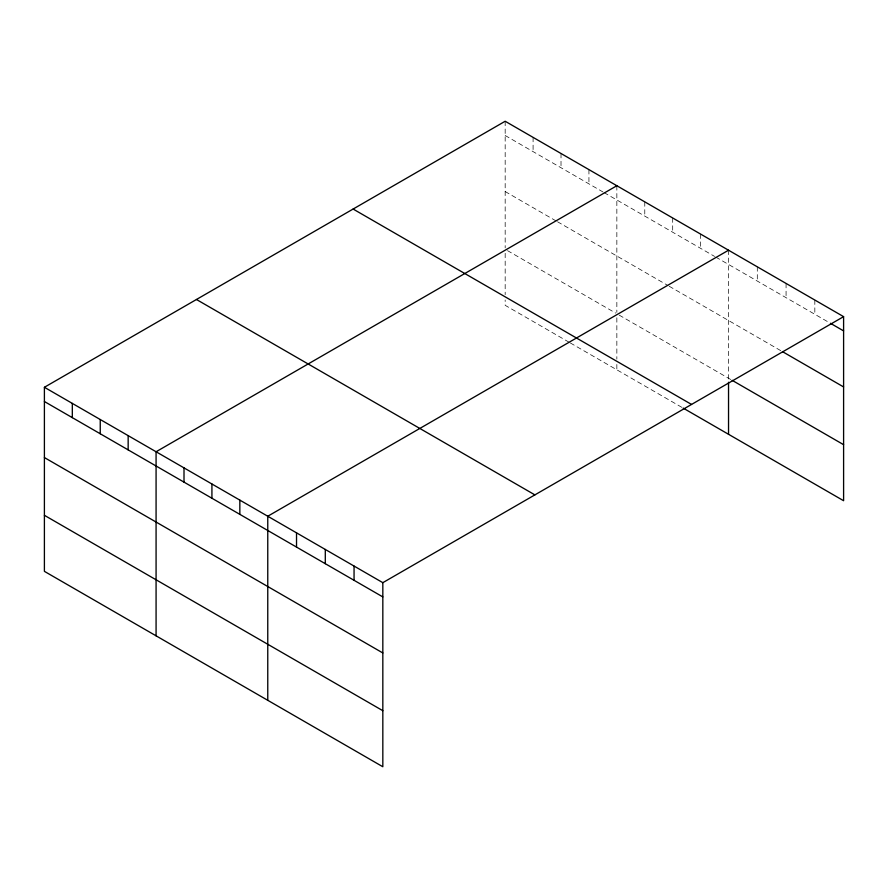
<?xml version="1.0" encoding="UTF-8"?>
<svg xmlns="http://www.w3.org/2000/svg" width="888" height="888" viewBox="0 0 888 888"><rect width="100%" height="100%" fill="white"/><g stroke="black" fill="none" stroke-linecap="round" stroke-linejoin="round"><path stroke-width="0.67" stroke-dasharray="4.44 3.33" d="M505.172 121.256L505.172 247.907M505.172 135.498L602.897 191.919M604.051 192.585L714.574 256.399M715.739 257.065L829.214 322.588M505.172 191.542L556.354 221.101M557.52 221.767L668.042 285.57M669.208 286.247L781.274 350.949M507.503 250.627L615.695 313.098M619.18 315.107L730.935 379.631M569.153 342.269L505.172 305.328L505.172 299.989M570.318 342.946L681.995 407.426M814.829 300.044L814.829 314.285M786.069 283.427L786.069 297.669M757.298 266.822L757.298 281.063M728.537 250.216L728.537 380.908M700.61 234.099L700.61 248.34M672.693 217.971L672.693 232.212M644.777 201.854L644.777 216.095M616.849 185.736L616.849 312.387M616.849 317.771L616.849 359.129M616.849 364.469L616.849 369.808M588.933 169.619L588.933 183.86M561.016 153.491L561.016 167.743M533.089 137.374L533.089 151.615M505.172 253.291L505.172 294.649"/><path stroke-width="1.33" d="M843.6 316.65L382.828 582.672L382.828 766.744L44.4 571.35L44.4 387.279L505.172 121.256L843.6 316.65L843.6 500.721L683.161 408.091M616.849 185.736L156.077 451.759L156.077 635.83M728.537 250.216L267.765 516.239L267.765 700.31M830.413 323.276L843.6 330.891M782.472 351.637L843.6 386.935M732.134 380.319L843.6 444.677M353.113 209.046L691.541 404.44M196.459 299.489L534.887 494.882M44.4 387.279L382.828 582.672M44.4 401.52L382.828 596.914M44.4 457.564L382.828 652.958M44.4 515.306L382.828 710.7M728.537 382.251L728.537 434.288M354.057 566.067L354.057 580.308M325.297 549.45L325.297 563.691M296.525 532.844L296.525 547.086M239.838 500.122L239.838 514.363M211.921 484.004L211.921 498.246M184.005 467.876L184.005 482.117M128.161 435.642L128.161 449.883M100.244 419.525L100.244 433.766M72.317 403.396L72.317 417.638"/></g></svg>
